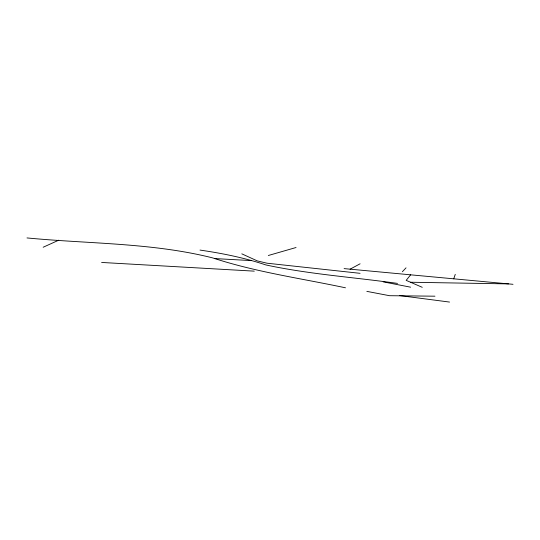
<?xml version="1.0" encoding="UTF-8"?>
<svg xmlns="http://www.w3.org/2000/svg" width="540" height="540" viewBox="0 0 540 540"><rect width="100%" height="100%" fill="white"/><g stroke="black" fill="none" stroke-linecap="round" stroke-linejoin="round"><path stroke-width="0.81" d="M453.735 278.822L455.254 274.374M513 284.31L410.65 274.826L406.175 280.361L422.26 287.321M402.381 271.735L406.033 267.84M350.096 269.17L360.092 263.797M43.16 247.239L58.786 240.172M268.312 255.501L296.055 247.516M434.957 296.19L389.509 295.697L366.849 291.371M410.515 282.238L508.545 283.898M214.542 258.559L251.329 260.604M101.615 262.447L254.293 271.148M27 237.931C88.85 243.911 152.071 242.649 212.659 257.897C255.825 272.133 301.138 278.37 345.485 287.807M344.108 268.61L410.65 274.826M360.058 273.321L267.017 263.203L257.33 260.915L241.819 253.841M397.494 283.406C353.673 277.216 309.137 274.259 265.856 264.931C244.458 257.789 222.311 253.314 200.016 250.081M399.796 295.589L449.543 302.069M383.184 281.853L410.609 287.179"/></g></svg>
